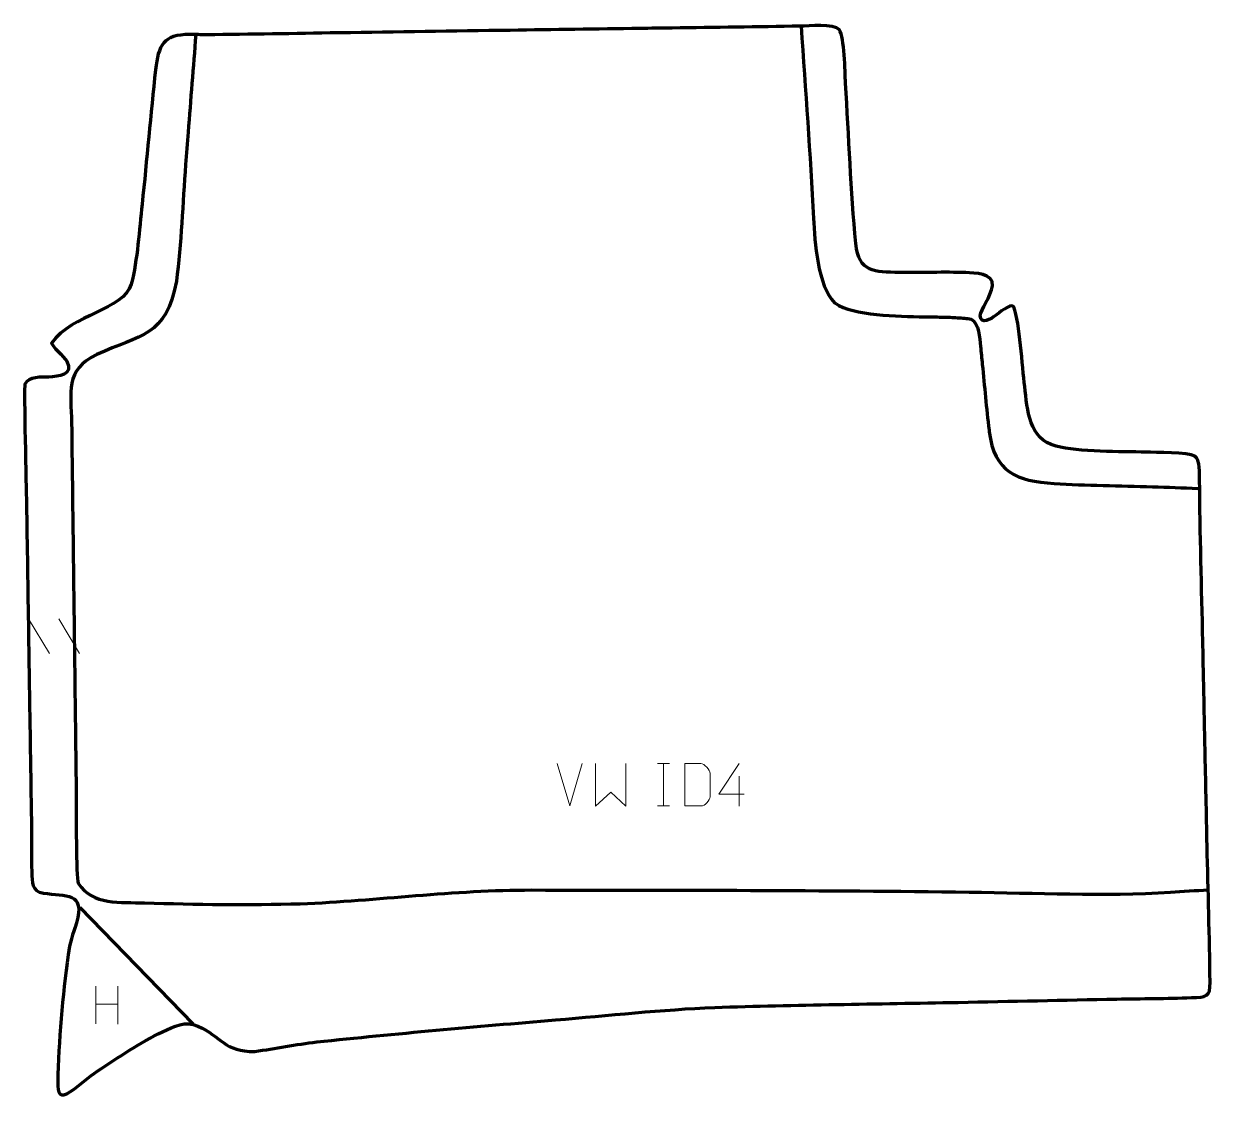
# Model space of a CAD drawing. Header units: millimetres. Extents: x -350 to 349, y -317 to 316.
import ezdxf

# ---------------------------------------------------------------- set-up
doc = ezdxf.new("R2010")
doc.units = ezdxf.units.MM
doc.header["$MEASUREMENT"] = 0
doc.layers.add('layer 1', color=7, linetype='Continuous')
doc.layers.add('layer 2', color=7, linetype='Continuous')

msp = doc.modelspace()

# ---------------------------------------------------------------- linework, layer by layer
at = {"layer": 'layer 1', "color": 142, "lineweight": 158}
for points, knots in [([(108.2931, 314.6477), (110.8605, 276.9179), (113.5979, 239.2067), (115.5999, 201.4406), (115.5999, 201.4406), (116.3274, 187.6676), (117.8561, 161.7681), (128.0448, 151.7485), (128.0448, 151.7485), (128.8837, 151.0598), (129.5525, 150.6666), (130.4776, 150.1202), (130.4776, 150.1202), (143.2918, 143.8541), (169.1621, 143.539), (183.704, 143.4259), (183.704, 143.4259), (187.8555, 143.3944), (191.9731, 143.327), (196.1222, 143.1561), (196.1222, 143.1561), (198.9861, 143.0221), (201.828, 142.8404), (204.6863, 142.6168), (204.6863, 142.6168), (205.7453, 142.5283), (207.3903, 142.4146), (208.3868, 142.0578), (208.3868, 142.0578), (213.456, 139.5617), (213.3759, 131.1292), (213.9379, 126.0587), (213.9379, 126.0587), (214.3314, 122.5069), (214.676, 118.9478), (215.0413, 115.3928), (215.0413, 115.3928), (216.3882, 102.5022), (217.3354, 89.5654), (218.9904, 76.7087), (218.9904, 76.7087), (218.9904, 76.7087), (219.111, 75.7722), (219.111, 75.7722), (219.111, 75.7722), (222.2348, 51.7995), (235.1881, 46.759), (257.2857, 45.3187), (257.2857, 45.3187), (276.2716, 44.0812), (296.2074, 43.9426), (315.307, 43.3532), (315.307, 43.3532), (324.2432, 43.0774), (333.1535, 42.7243), (342.0846, 42.3356), (342.0846, 42.3356), (342.0846, 42.3356), (343.0525, 42.2931), (343.0525, 42.2931)], [0, 0, 0, 0, 0.0625, 0.0625, 0.0625, 0.0625, 0.125, 0.125, 0.125, 0.125, 0.1875, 0.1875, 0.1875, 0.1875, 0.25, 0.25, 0.25, 0.25, 0.3125, 0.3125, 0.3125, 0.3125, 0.375, 0.375, 0.375, 0.375, 0.4375, 0.4375, 0.4375, 0.4375, 0.5, 0.5, 0.5, 0.5, 0.5625, 0.5625, 0.5625, 0.5625, 0.625, 0.625, 0.625, 0.625, 0.6875, 0.6875, 0.6875, 0.6875, 0.75, 0.75, 0.75, 0.75, 0.8125, 0.8125, 0.8125, 0.8125, 0.875, 0.875, 0.875, 0.875, 1, 1, 1, 1]), ([(-248.3824, 309.5782), (-249.8927, 290.4687), (-251.4031, 271.3591), (-252.9134, 252.2496), (-252.9134, 252.2496), (-253.4168, 245.8797), (-253.9203, 239.5099), (-254.4236, 233.14), (-254.4236, 233.14), (-256.1433, 210.4922), (-256.8697, 186.8039), (-259.8199, 164.3758), (-259.8199, 164.3758), (-265.7833, 131.5906), (-281.0413, 133.1065), (-306.7432, 121.16), (-306.7432, 121.16), (-325.8609, 112.2738), (-321.786, 98.8977), (-321.5636, 80.9988), (-321.5636, 80.9988), (-321.2626, 56.7759), (-320.9576, 32.5529), (-320.6545, 8.3299), (-320.6545, 8.3299), (-320.5788, 2.2735), (-320.5029, -3.7828), (-320.4272, -9.8391), (-320.4272, -9.8391), (-320.3474, -16.2142), (-320.2677, -22.5894), (-320.1879, -28.9644), (-320.1879, -28.9644), (-320.1121, -35.0208), (-320.0364, -41.0771), (-319.9606, -47.1335), (-319.9606, -47.1335), (-319.7212, -66.2587), (-319.482, -85.3841), (-319.2427, -104.5094), (-319.2427, -104.5094), (-319.1708, -110.247), (-319.0991, -115.9846), (-319.0273, -121.7222), (-319.0273, -121.7222), (-318.9516, -127.7785), (-318.8757, -133.8348), (-318.8, -139.8913), (-318.8, -139.8913), (-318.7549, -147.2076), (-319.0746, -186.5585), (-317.6363, -190.1801), (-317.6363, -190.1801), (-309.5303, -203.3377), (-292.2884, -201.2812), (-278.6759, -201.7496), (-278.6759, -201.7496), (-248.4304, -202.7487), (-217.0312, -203.1286), (-186.7925, -202.2854), (-186.7925, -202.2854), (-141.0568, -200.453), (-96.3589, -194.0935), (-50.3782, -194.1868), (-50.3782, -194.1868), (35.5706, -194.2952), (121.2617, -194.2716), (207.2196, -195.3789), (207.2196, -195.3789), (246.8028, -195.919), (286.4491, -197.9313), (325.9998, -195.4309), (325.9998, -195.4309), (333.3512, -194.9663), (340.6919, -194.4633), (348.0496, -194.0913)], [0, 0, 0, 0, 0.05, 0.05, 0.05, 0.05, 0.1, 0.1, 0.1, 0.1, 0.15, 0.15, 0.15, 0.15, 0.2, 0.2, 0.2, 0.2, 0.25, 0.25, 0.25, 0.25, 0.3, 0.3, 0.3, 0.3, 0.35, 0.35, 0.35, 0.35, 0.4, 0.4, 0.4, 0.4, 0.45, 0.45, 0.45, 0.45, 0.5, 0.5, 0.5, 0.5, 0.55, 0.55, 0.55, 0.55, 0.6, 0.6, 0.6, 0.6, 0.65, 0.65, 0.65, 0.65, 0.7, 0.7, 0.7, 0.7, 0.75, 0.75, 0.75, 0.75, 0.8, 0.8, 0.8, 0.8, 0.85, 0.85, 0.85, 0.85, 0.9, 0.9, 0.9, 0.9, 1, 1, 1, 1])]:
    msp.add_open_spline(points, degree=3, knots=knots, dxfattribs=at)
at = {"layer": 'layer 1', "color": 250, "lineweight": 9}
for points in [[(-346.8966, -34.3913), (-346.8966, -34.3913), (-334.5323, -54.9356), (-334.5323, -54.9356)], [(-329.1667, -34.3913), (-329.1667, -34.3913), (-316.8024, -54.9356), (-316.8024, -54.9356)], [(-28.0693, -144.7087), (-28.0693, -144.7087), (-35.3911, -119.7551), (-35.3911, -119.7551)], [(-20.7474, -119.7551), (-20.7474, -119.7551), (-28.0692, -144.7087), (-28.0692, -144.7087)], [(23.6419, -119.755), (23.6419, -119.755), (30.81, -119.755), (30.81, -119.755)], [(27.2259, -119.755), (27.2259, -119.755), (27.2259, -144.7085), (27.2259, -144.7085)], [(71.6927, -127.0541), (71.6927, -127.0541), (71.6927, -144.7188), (71.6927, -144.7188)], [(23.6419, -144.7085), (23.6419, -144.7085), (30.81, -144.7085), (30.81, -144.7085)], [(-307.3697, -250.798), (-307.3697, -250.798), (-307.3697, -272.9907), (-307.3697, -272.9907)], [(-294.254, -250.798), (-294.254, -250.798), (-294.254, -273.1483), (-294.254, -273.1483)], [(-307.3522, -261.4404), (-307.3522, -261.4404), (-294.254, -261.4404), (-294.254, -261.4404)]]:
    msp.add_open_spline(points, degree=3, dxfattribs=at)
for points, knots in [([(-12.774, -119.7528), (-12.774, -119.7528), (-12.774, -144.7108), (-12.774, -144.7108), (-12.774, -144.7108), (-12.774, -144.7108), (-3.9313, -136.6461), (-3.9313, -136.6461), (-3.9313, -136.6461), (-3.9313, -136.6461), (4.9111, -144.7102), (4.9111, -144.7102), (4.9111, -144.7102), (4.9111, -144.7102), (4.9111, -119.7528), (4.9111, -119.7528)], [0, 0, 0, 0, 0.2, 0.2, 0.2, 0.2, 0.4, 0.4, 0.4, 0.4, 0.6, 0.6, 0.6, 0.6, 1, 1, 1, 1]), ([(39.8337, -144.6804), (42.1655, -144.68), (47.1157, -144.704), (49.4472, -144.7043), (49.4472, -144.7043), (51.3722, -144.8097), (54.6908, -141.2681), (54.6796, -139.2508), (54.6796, -139.2508), (54.6792, -133.4807), (54.6792, -131.311), (54.6796, -125.5417), (54.6796, -125.5417), (54.6753, -123.4036), (51.3008, -119.7435), (49.1484, -119.757), (49.1484, -119.757), (46.8227, -119.757), (42.0984, -119.757), (39.7723, -119.757), (39.7723, -119.757), (39.7727, -125.5039), (39.834, -138.9331), (39.8337, -144.6804)], [0, 0, 0, 0, 0.14285714, 0.14285714, 0.14285714, 0.14285714, 0.28571429, 0.28571429, 0.28571429, 0.28571429, 0.42857143, 0.42857143, 0.42857143, 0.42857143, 0.57142857, 0.57142857, 0.57142857, 0.57142857, 0.71428571, 0.71428571, 0.71428571, 0.71428571, 1, 1, 1, 1]), ([(74.6368, -137.8152), (74.6368, -137.8152), (59.8151, -137.8152), (59.8151, -137.8152), (59.8151, -137.8152), (59.8151, -137.8152), (71.6927, -119.7447), (71.6927, -119.7447)], [0, 0, 0, 0, 0.33333333, 0.33333333, 0.33333333, 0.33333333, 1, 1, 1, 1])]:
    msp.add_open_spline(points, degree=3, knots=knots, dxfattribs=at)
at = {"layer": 'layer 1', "color": 142, "lineweight": 158}
msp.add_open_spline([(-316.6824, -204.407), (-316.6824, -204.407), (-250.106, -273.0175), (-250.106, -273.0175)], degree=3, dxfattribs=at)
at = {"layer": 'layer 2', "color": 242, "lineweight": 158}
msp.add_open_spline([(-163.4674, 310.7389), (-130.0335, 311.2275), (-96.6, 311.7352), (-63.1658, 312.2108), (-63.1658, 312.2108), (-37.6928, 312.5728), (-12.2197, 312.935), (13.2533, 313.297), (13.2533, 313.297), (19.6217, 313.3875), (25.9899, 313.478), (32.3582, 313.5685), (32.3582, 313.5685), (57.5129, 313.9261), (82.6676, 314.2836), (107.8221, 314.6411), (107.8221, 314.6411), (112.4069, 314.7734), (127.9239, 316.0993), (130.7616, 312.6414), (130.7616, 312.6414), (133.9614, 307.9779), (134.0542, 287.9784), (134.4782, 281.062), (134.4782, 281.062), (136.3857, 249.6977), (137.595, 217.823), (140.5132, 186.5761), (140.5132, 186.5761), (142.4059, 169.5007), (151.392, 169.8325), (166.2402, 169.6), (166.2402, 169.6), (179.2628, 169.4418), (192.391, 169.8767), (205.3804, 169.5223), (205.3804, 169.5223), (210.3319, 169.3298), (221.8742, 169.1228), (221.0705, 161.7733), (221.0705, 161.7733), (220.0492, 155.3478), (214.1953, 147.5815), (213.8638, 144.1501), (213.8638, 144.1501), (213.9212, 138.2588), (220.3988, 142.3336), (222.7999, 144.1315), (222.7999, 144.1315), (224.371, 145.308), (231.6754, 151.5714), (233.5357, 149.3919), (233.5357, 149.3919), (237.1935, 139.3667), (238.5451, 114.3482), (240.046, 102.4122), (240.046, 102.4122), (241.6594, 88.521), (242.2976, 71.4784), (258.4891, 67.2231), (258.4891, 67.2231), (271.9976, 63.6729), (296.6335, 64.1662), (311.4713, 63.6874), (311.4713, 63.6874), (316.7907, 63.5331), (336.5124, 63.8034), (340.1697, 61.3918), (340.1697, 61.3918), (343.5748, 59.1463), (343.0058, 50.9819), (343.0427, 47.4471), (343.0427, 47.4471), (343.3736, 15.7723), (344.2867, -16.0918), (344.9566, -47.7811), (344.9566, -47.7811), (345.2728, -62.7398), (345.5891, -77.6986), (345.9053, -92.6573), (345.9053, -92.6573), (346.0331, -98.7045), (346.1609, -104.7516), (346.2888, -110.7988), (346.2888, -110.7988), (346.6925, -129.8951), (347.0962, -148.9912), (347.4998, -168.0875), (347.4998, -168.0875), (348.0671, -194.812), (348.9431, -221.682), (349.2516, -248.3908), (349.2516, -248.3908), (349.3557, -257.3983), (347.0763, -257.2063), (338.3503, -257.5774), (338.3503, -257.5774), (323.8293, -258.1666), (308.8768, -258.1158), (294.2826, -258.4201), (294.2826, -258.4201), (263.1219, -259.0699), (231.9611, -259.7198), (200.8004, -260.3696), (200.8004, -260.3696), (153.0495, -261.3574), (105.1011, -261.7442), (57.3877, -263.3612), (57.3877, -263.3612), (26.3414, -264.6291), (-5.3069, -268.1546), (-36.3521, -270.7196), (-36.3521, -270.7196), (-83.1637, -274.6015), (-130.4177, -278.7529), (-177.1154, -283.7279), (-177.1154, -283.7279), (-189.4497, -285.1144), (-201.4366, -287.6523), (-213.6634, -289.244), (-213.6634, -289.244), (-231.2256, -289.8746), (-233.6741, -280.2473), (-247.1188, -274.3596), (-247.1188, -274.3596), (-254.7592, -271.0136), (-261.1063, -274.5026), (-268.0512, -277.7267), (-268.0512, -277.7267), (-280.8384, -283.9927), (-294.2254, -292.7956), (-306.0989, -300.7577), (-306.0989, -300.7577), (-311.7328, -304.6033), (-316.6569, -309.1265), (-322.1538, -312.944), (-322.1538, -312.944), (-328.6616, -317.4635), (-329.7206, -314.0224), (-329.711, -307.561), (-329.711, -307.561), (-329.2789, -283.1467), (-326.7591, -256.705), (-323.6534, -232.4534), (-323.6534, -232.4534), (-322.5802, -224.9906), (-320.9529, -220.6143), (-318.6602, -213.6158), (-318.6602, -213.6158), (-313.3539, -194.8573), (-325.0032, -198.0766), (-338.1488, -195.9867), (-338.1488, -195.9867), (-345.2372, -194.8597), (-344.7044, -189.7405), (-344.9937, -183.6123), (-344.9937, -183.6123), (-345.4685, -173.5558), (-345.1144, -162.8351), (-345.2708, -152.6432), (-345.2708, -152.6432), (-345.5693, -133.1911), (-345.8664, -113.7389), (-346.1643, -94.2868), (-346.1643, -94.2868), (-346.4281, -77.0669), (-346.6917, -59.847), (-346.9554, -42.6271), (-346.9554, -42.6271), (-347.3462, -17.1161), (-347.7368, 8.3949), (-348.1275, 33.9058), (-348.1275, 33.9058), (-348.2733, 42.0084), (-349.7583, 101.8227), (-349.076, 103.8141), (-349.076, 103.8141), (-346.8744, 108.5157), (-339.2708, 107.8223), (-334.9172, 107.9911), (-334.9172, 107.9911), (-329.433, 108.2348), (-319.9766, 109.251), (-324.4416, 117.2933), (-324.4416, 117.2933), (-326.1003, 119.8806), (-333.2781, 126.5723), (-333.41, 128.0185), (-333.41, 128.0185), (-321.1137, 145.1547), (-290.9796, 147.4254), (-286.4202, 162.7279), (-286.4202, 162.7279), (-282.6868, 177.0726), (-281.7338, 194.8091), (-280.0405, 209.775), (-280.0405, 209.775), (-277.1931, 236.1593), (-275.0022, 262.6445), (-272.0847, 289.0005), (-272.0847, 289.0005), (-270.4864, 303.4395), (-267.5882, 309.779), (-251.8612, 309.7493), (-251.8612, 309.7493), (-248.594, 309.7432), (-245.3265, 309.611), (-242.0541, 309.5944), (-242.0541, 309.5944), (-216.1755, 309.7816), (-190.3017, 310.3387), (-164.4257, 310.7246), (-164.4257, 310.7246), (-164.4257, 310.7246), (-163.4674, 310.7389), (-163.4674, 310.7389)], degree=3, knots=[0, 0, 0, 0, 0.01818182, 0.01818182, 0.01818182, 0.01818182, 0.03636364, 0.03636364, 0.03636364, 0.03636364, 0.05454545, 0.05454545, 0.05454545, 0.05454545, 0.07272727, 0.07272727, 0.07272727, 0.07272727, 0.09090909, 0.09090909, 0.09090909, 0.09090909, 0.10909091, 0.10909091, 0.10909091, 0.10909091, 0.12727273, 0.12727273, 0.12727273, 0.12727273, 0.14545455, 0.14545455, 0.14545455, 0.14545455, 0.16363636, 0.16363636, 0.16363636, 0.16363636, 0.18181818, 0.18181818, 0.18181818, 0.18181818, 0.2, 0.2, 0.2, 0.2, 0.21818182, 0.21818182, 0.21818182, 0.21818182, 0.23636364, 0.23636364, 0.23636364, 0.23636364, 0.25454545, 0.25454545, 0.25454545, 0.25454545, 0.27272727, 0.27272727, 0.27272727, 0.27272727, 0.29090909, 0.29090909, 0.29090909, 0.29090909, 0.30909091, 0.30909091, 0.30909091, 0.30909091, 0.32727273, 0.32727273, 0.32727273, 0.32727273, 0.34545455, 0.34545455, 0.34545455, 0.34545455, 0.36363636, 0.36363636, 0.36363636, 0.36363636, 0.38181818, 0.38181818, 0.38181818, 0.38181818, 0.4, 0.4, 0.4, 0.4, 0.41818182, 0.41818182, 0.41818182, 0.41818182, 0.43636364, 0.43636364, 0.43636364, 0.43636364, 0.45454545, 0.45454545, 0.45454545, 0.45454545, 0.47272727, 0.47272727, 0.47272727, 0.47272727, 0.49090909, 0.49090909, 0.49090909, 0.49090909, 0.50909091, 0.50909091, 0.50909091, 0.50909091, 0.52727273, 0.52727273, 0.52727273, 0.52727273, 0.54545455, 0.54545455, 0.54545455, 0.54545455, 0.56363636, 0.56363636, 0.56363636, 0.56363636, 0.58181818, 0.58181818, 0.58181818, 0.58181818, 0.6, 0.6, 0.6, 0.6, 0.61818182, 0.61818182, 0.61818182, 0.61818182, 0.63636364, 0.63636364, 0.63636364, 0.63636364, 0.65454545, 0.65454545, 0.65454545, 0.65454545, 0.67272727, 0.67272727, 0.67272727, 0.67272727, 0.69090909, 0.69090909, 0.69090909, 0.69090909, 0.70909091, 0.70909091, 0.70909091, 0.70909091, 0.72727273, 0.72727273, 0.72727273, 0.72727273, 0.74545455, 0.74545455, 0.74545455, 0.74545455, 0.76363636, 0.76363636, 0.76363636, 0.76363636, 0.78181818, 0.78181818, 0.78181818, 0.78181818, 0.8, 0.8, 0.8, 0.8, 0.81818182, 0.81818182, 0.81818182, 0.81818182, 0.83636364, 0.83636364, 0.83636364, 0.83636364, 0.85454545, 0.85454545, 0.85454545, 0.85454545, 0.87272727, 0.87272727, 0.87272727, 0.87272727, 0.89090909, 0.89090909, 0.89090909, 0.89090909, 0.90909091, 0.90909091, 0.90909091, 0.90909091, 0.92727273, 0.92727273, 0.92727273, 0.92727273, 0.94545455, 0.94545455, 0.94545455, 0.94545455, 0.96363636, 0.96363636, 0.96363636, 0.96363636, 1, 1, 1, 1], dxfattribs=at)

doc.saveas('drawing.dxf')
